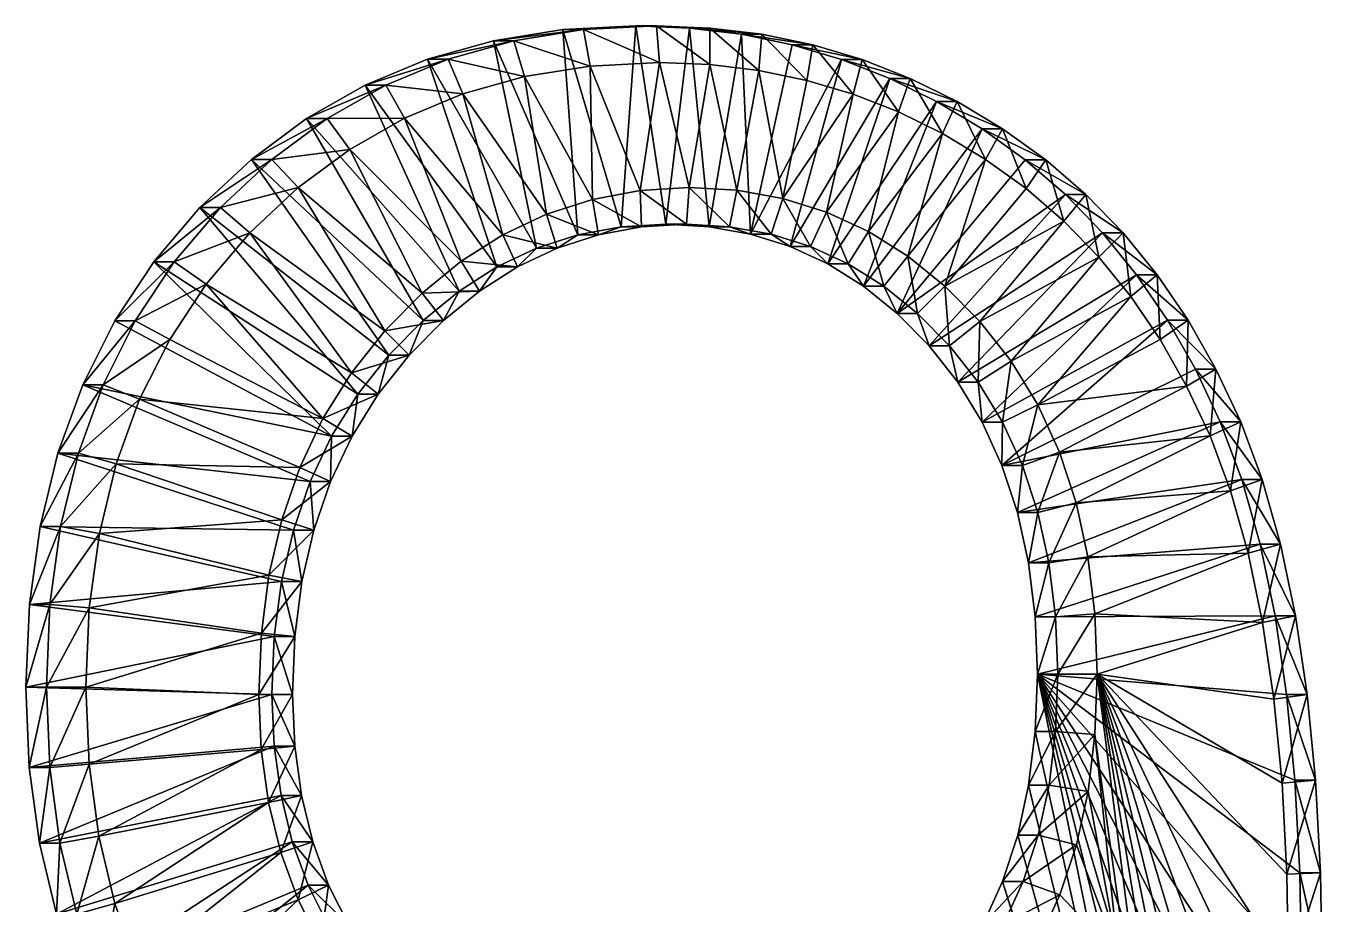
# Model space of a CAD drawing. Header units: metres. Extents: x -136 to 55, y -57 to 41.
# Drawn here: x 2.15 to 11.42, y -49.08 to -42.79 of the extents above; entities that cross this region are included whole.
import ezdxf

# ---------------------------------------------------------------- set-up
doc = ezdxf.new("R2010")
doc.units = ezdxf.units.M
doc.layers.get('0').update_dxf_attribs({"true_color": 0x57e057})

msp = doc.modelspace()

# ---------------------------------------------------------------- meshes
at = {"color": 74, "true_color": 0x58b11a}
mesh = msp.add_polyface(dxfattribs=at)
corners = [(6.8958, -42.8072, -0.0176), (7.0423, -42.8072, 1.5038), (7.415, -42.8522, 1.4679), (6.5135, -42.7922, 0.0192), (6.66, -42.7922, 1.5406), (5.9907, -42.8187, 0.0695), (6.1372, -42.8187, 1.5909), (5.4935, -42.8984, 0.1174), (5.64, -42.8984, 1.6388), (5.0221, -43.0311, 0.1628), (5.1686, -43.0311, 1.6842), (4.5764, -43.2169, 0.2057), (7.0423, -42.8072, 1.5038), (6.66, -42.7922, 1.5406), (6.1372, -42.8187, 1.5909), (5.64, -42.8984, 1.6388), (5.1686, -43.0311, 1.6842), (4.7229, -43.2169, 1.7271), (7.0425, -43.0686, 1.7231), (6.6825, -43.0545, 1.7578), (6.1853, -43.0797, 1.8057), (5.7169, -43.1547, 1.8508), (5.275, -43.2791, 1.8933), (4.7229, -43.2169, 1.7271), (4.8584, -43.4528, 1.9334), (6.895, -43.949, 1.7373), (7.2356, -43.9685, 1.7045), (6.5425, -43.97, 1.7713), (6.2017, -44.0334, 1.8041), (5.8739, -44.1393, 1.8357), (5.5607, -44.2873, 1.8658), (7.0376, -44.2292, -0.0313), (7.2685, -42.8522, -0.0535), (6.7278, -44.2115, -0.0015), (6.4067, -44.2306, 0.0295), (6.0982, -44.288, 0.0592), (5.8023, -44.3836, 0.0876), (5.5191, -44.5174, 0.1149)]
mesh.append_faces([[corners[k] for k in face] for face in [(33, 0, 31), (34, 3, 33), (35, 5, 34), (36, 7, 35), (37, 9, 36)]], dxfattribs={"vtx0": -1, "vtx1": -1, "color": 74})
mesh.append_faces([[corners[k] for k in face] for face in [(25, 18, 19), (27, 19, 20), (28, 20, 21), (29, 21, 22), (30, 22, 24), (31, 0, 32), (33, 3, 0), (34, 5, 3), (35, 7, 5), (36, 9, 7), (37, 11, 9)]], dxfattribs={"vtx0": -1, "vtx2": -1, "color": 74})
mesh.append_faces([[corners[k] for k in face] for face in [(0, 3, 1), (3, 5, 4), (5, 7, 6), (7, 9, 8), (9, 11, 10), (1, 4, 12), (4, 6, 13), (6, 8, 14), (8, 10, 15), (10, 17, 16), (12, 13, 18), (13, 14, 19), (14, 15, 20), (15, 16, 21), (16, 23, 22)]], dxfattribs={"vtx1": -1, "color": 74})
mesh.append_faces([[corners[k] for k in face] for face in [(25, 26, 18), (27, 25, 19), (28, 27, 20), (29, 28, 21), (30, 29, 22)]], dxfattribs={"vtx1": -1, "vtx2": -1, "color": 74})
mesh.append_faces([[corners[k] for k in face] for face in [(0, 1, 2), (3, 4, 1), (5, 6, 4), (7, 8, 6), (9, 10, 8), (4, 13, 12), (6, 14, 13), (8, 15, 14), (10, 16, 15), (13, 19, 18), (14, 20, 19), (15, 21, 20), (16, 22, 21), (23, 24, 22)]], dxfattribs={"vtx2": -1, "color": 74})
mesh = msp.add_polyface(dxfattribs=at)
corners = [(8.9899, -43.5278, -0.2193), (8.6646, -43.3326, -0.188), (9.1364, -43.5278, 1.3021), (8.8111, -43.3326, 1.3335), (8.3298, -43.1675, -0.1557), (8.4763, -43.1675, 1.3657), (7.9855, -43.0324, -0.1226), (8.132, -43.0324, 1.3989), (7.6317, -42.9273, -0.0885), (7.7782, -42.9273, 1.4329), (7.2685, -42.8522, -0.0535), (7.415, -42.8522, 1.4679), (6.8958, -42.8072, -0.0176), (8.8111, -43.3326, 1.3335), (9.1364, -43.5278, 1.3021), (8.4763, -43.1675, 1.3657), (8.132, -43.0324, 1.3989), (7.7782, -42.9273, 1.4329), (7.415, -42.8522, 1.4679), (7.0423, -42.8072, 1.5038), (7.0423, -42.8072, 1.5038), (9.0143, -43.7471, 1.5333), (8.7075, -43.5631, 1.5628), (8.3921, -43.4076, 1.5932), (8.0684, -43.2805, 1.6243), (7.7358, -43.1817, 1.6564), (7.394, -43.1111, 1.6893), (7.0425, -43.0686, 1.7231), (8.4595, -44.4412, 1.5867), (8.1768, -44.2644, 1.6139), (7.8777, -44.1262, 1.6427), (7.5634, -44.0275, 1.673), (7.2356, -43.9685, 1.7045), (8.1409, -44.6553, -0.1375), (7.8855, -44.4955, -0.1129), (7.6165, -44.3713, -0.087), (7.3339, -44.2825, -0.0598), (7.0376, -44.2292, -0.0313)]
mesh.append_faces([[corners[k] for k in face] for face in [(36, 6, 35), (37, 10, 36)]], dxfattribs={"vtx0": -1, "vtx1": -1, "color": 74})
mesh.append_faces([[corners[k] for k in face] for face in [(28, 21, 22), (29, 22, 23), (30, 23, 24), (31, 24, 25), (31, 25, 26), (32, 26, 27), (33, 1, 0), (34, 4, 1), (35, 6, 4), (36, 8, 6), (36, 10, 8)]], dxfattribs={"vtx0": -1, "vtx2": -1, "color": 74})
mesh.append_faces([[corners[k] for k in face] for face in [(0, 1, 2), (1, 4, 3), (4, 6, 5), (6, 8, 7), (8, 10, 9), (10, 12, 11), (3, 5, 13), (5, 7, 15), (7, 9, 16), (9, 11, 17), (11, 19, 18), (14, 13, 21), (13, 15, 22), (15, 16, 23), (16, 17, 24), (17, 18, 25), (18, 20, 26)]], dxfattribs={"vtx1": -1, "color": 74})
mesh.append_faces([[corners[k] for k in face] for face in [(30, 29, 23), (31, 30, 24), (32, 31, 26)]], dxfattribs={"vtx1": -1, "vtx2": -1, "color": 74})
mesh.append_faces([[corners[k] for k in face] for face in [(1, 3, 2), (4, 5, 3), (6, 7, 5), (8, 9, 7), (10, 11, 9), (3, 13, 14), (5, 15, 13), (7, 16, 15), (9, 17, 16), (11, 18, 17), (19, 20, 18), (13, 22, 21), (15, 23, 22), (16, 24, 23), (17, 25, 24), (18, 26, 25), (20, 27, 26)]], dxfattribs={"vtx2": -1, "color": 74})
mesh = msp.add_polyface(dxfattribs=at)
corners = [(4.5764, -43.2169, 0.2057), (4.7229, -43.2169, 1.7271), (5.1686, -43.0311, 1.6842), (4.1563, -43.4557, 0.2461), (4.3028, -43.4557, 1.7676), (3.762, -43.7477, 0.2841), (3.9085, -43.7477, 1.8055), (3.3934, -44.0928, 0.3196), (3.5399, -44.0928, 1.841), (3.0631, -44.4813, 0.3514), (3.2096, -44.4813, 1.8728), (2.7835, -44.9038, 0.3783), (2.93, -44.9038, 1.8998), (2.5548, -45.3603, 0.4003), (4.7452, -45.1484, 0.1894), (4.9905, -44.8998, 0.1658), (4.8917, -45.1484, 1.7109), (4.7229, -43.2169, 1.7271), (5.1686, -43.0311, 1.6842), (4.3028, -43.4557, 1.7676), (3.9085, -43.7477, 1.8055), (3.5399, -44.0928, 1.841), (3.2096, -44.4813, 1.8728), (2.93, -44.9038, 1.8998), (2.7013, -45.3603, 1.9218), (4.8584, -43.4528, 1.9334), (4.4659, -43.676, 1.9712), (4.0963, -43.9497, 2.0068), (3.7495, -44.2743, 2.0402), (3.439, -44.6395, 2.0701), (3.1769, -45.0357, 2.0953), (5.2634, -44.4763, 1.8944), (4.9827, -44.7053, 1.9215), (4.7176, -44.9738, 1.947), (4.4776, -45.2756, 1.9701), (5.2485, -44.6895, 0.141), (4.5233, -45.4273, 0.2108), (4.3355, -45.7289, 0.2289)]
mesh.append_faces([[corners[k] for k in face] for face in [(15, 3, 35), (14, 5, 15), (36, 7, 14)]], dxfattribs={"vtx0": -1, "vtx1": -1, "color": 74})
mesh.append_faces([[corners[k] for k in face] for face in [(31, 25, 26), (32, 26, 27), (33, 27, 28), (34, 28, 29), (35, 3, 0), (15, 5, 3), (14, 7, 5), (36, 9, 7), (37, 11, 9)]], dxfattribs={"vtx0": -1, "vtx2": -1, "color": 74})
mesh.append_faces([[corners[k] for k in face] for face in [(0, 3, 1), (3, 5, 4), (5, 7, 6), (7, 9, 8), (9, 11, 10), (11, 13, 12), (14, 15, 16), (1, 4, 17), (4, 6, 19), (6, 8, 20), (8, 10, 21), (10, 12, 22), (12, 24, 23), (17, 19, 25), (19, 20, 26), (20, 21, 27), (21, 22, 28), (22, 23, 29)]], dxfattribs={"vtx1": -1, "color": 74})
mesh.append_faces([[corners[k] for k in face] for face in [(32, 31, 26), (33, 32, 27), (34, 33, 28)]], dxfattribs={"vtx1": -1, "vtx2": -1, "color": 74})
mesh.append_faces([[corners[k] for k in face] for face in [(0, 1, 2), (3, 4, 1), (5, 6, 4), (7, 8, 6), (9, 10, 8), (11, 12, 10), (1, 17, 18), (4, 19, 17), (6, 20, 19), (8, 21, 20), (10, 22, 21), (12, 23, 22), (19, 26, 25), (20, 27, 26), (21, 28, 27), (22, 29, 28), (23, 30, 29)]], dxfattribs={"vtx2": -1, "color": 74})
mesh = msp.add_polyface(dxfattribs=at)
corners = [(4.9905, -44.8998, 0.1658), (5.137, -44.8998, 1.6872), (4.8917, -45.1484, 1.7109), (5.2485, -44.6895, 0.141), (5.395, -44.6895, 1.6624), (5.5191, -44.5174, 0.1149), (5.6656, -44.5174, 1.6364), (5.8023, -44.3836, 0.0876), (5.9488, -44.3836, 1.6091), (6.0982, -44.288, 0.0592), (6.2447, -44.288, 1.5806), (6.4067, -44.2306, 0.0295), (6.5532, -44.2306, 1.5509), (6.7278, -44.2115, -0.0015), (6.8743, -44.2115, 1.52), (7.0376, -44.2292, -0.0313), (7.1841, -44.2292, 1.4901), (4.8917, -45.1484, 1.7109), (5.137, -44.8998, 1.6872), (5.395, -44.6895, 1.6624), (5.6656, -44.5174, 1.6364), (5.9488, -44.3836, 1.6091), (6.2447, -44.288, 1.5806), (6.5532, -44.2306, 1.5509), (6.8743, -44.2115, 1.52), (7.1841, -44.2292, 1.4901), (4.7176, -44.9738, 1.947), (4.9827, -44.7053, 1.9215), (5.2634, -44.4763, 1.8944), (5.5607, -44.2873, 1.8658), (5.8739, -44.1393, 1.8357), (6.2017, -44.0334, 1.8041), (6.5425, -43.97, 1.7713), (6.895, -43.949, 1.7373), (7.2356, -43.9685, 1.7045), (4.8584, -43.4528, 1.9334), (4.5764, -43.2169, 0.2057)]
mesh.append_faces([[corners[k] for k in face] for face in [(3, 36, 5)]], dxfattribs={"vtx0": -1, "vtx1": -1, "color": 74})
mesh.append_faces([[corners[k] for k in face] for face in [(0, 3, 1), (3, 5, 4), (5, 7, 6), (7, 9, 8), (9, 11, 10), (11, 13, 12), (13, 15, 14), (2, 1, 17), (1, 4, 18), (4, 6, 19), (6, 8, 20), (8, 10, 21), (10, 12, 22), (12, 14, 23), (14, 16, 24), (17, 18, 26), (18, 19, 27), (19, 20, 28), (20, 21, 29), (21, 22, 30), (22, 23, 31), (23, 24, 32), (24, 25, 33)]], dxfattribs={"vtx1": -1, "color": 74})
mesh.append_faces([[corners[k] for k in face] for face in [(28, 29, 35)]], dxfattribs={"vtx1": -1, "vtx2": -1, "color": 74})
mesh.append_faces([[corners[k] for k in face] for face in [(0, 1, 2), (3, 4, 1), (5, 6, 4), (7, 8, 6), (9, 10, 8), (11, 12, 10), (13, 14, 12), (15, 16, 14), (1, 18, 17), (4, 19, 18), (6, 20, 19), (8, 21, 20), (10, 22, 21), (12, 23, 22), (14, 24, 23), (16, 25, 24), (18, 27, 26), (19, 28, 27), (20, 29, 28), (21, 30, 29), (22, 31, 30), (23, 32, 31), (24, 33, 32), (25, 34, 33)]], dxfattribs={"vtx2": -1, "color": 74})
mesh = msp.add_polyface(dxfattribs=at)
corners = [(7.0376, -44.2292, -0.0313), (7.3339, -44.2825, -0.0598), (7.1841, -44.2292, 1.4901), (7.4803, -44.2825, 1.4616), (7.6165, -44.3713, -0.087), (7.763, -44.3713, 1.4344), (7.8855, -44.4955, -0.1129), (8.032, -44.4955, 1.4085), (8.1409, -44.6553, -0.1375), (8.2874, -44.6553, 1.3839), (8.3827, -44.8505, -0.1608), (8.5292, -44.8505, 1.3606), (8.6109, -45.0813, -0.1828), (8.7574, -45.0813, 1.3386), (8.8165, -45.3423, -0.2026), (8.963, -45.3423, 1.3188), (8.9905, -45.6283, -0.2193), (7.1841, -44.2292, 1.4901), (7.4803, -44.2825, 1.4616), (7.763, -44.3713, 1.4344), (8.032, -44.4955, 1.4085), (8.2874, -44.6553, 1.3839), (8.5292, -44.8505, 1.3606), (8.7574, -45.0813, 1.3386), (8.963, -45.3423, 1.3188), (7.2356, -43.9685, 1.7045), (7.5634, -44.0275, 1.673), (7.8777, -44.1262, 1.6427), (8.1768, -44.2644, 1.6139), (8.4595, -44.4412, 1.5867), (8.7249, -44.6555, 1.5611), (8.9738, -44.9071, 1.5372), (9.0143, -43.7471, 1.5333), (8.7075, -43.5631, 1.5628), (9.5871, -43.9992, -0.2768), (8.9899, -43.5278, -0.2193), (9.2995, -43.7507, -0.2491), (8.6646, -43.3326, -0.188), (8.3298, -43.1675, -0.1557)]
mesh.append_faces([[corners[k] for k in face] for face in [(10, 34, 12), (8, 35, 10), (6, 37, 8), (4, 38, 6)]], dxfattribs={"vtx0": -1, "vtx1": -1, "color": 74})
mesh.append_faces([[corners[k] for k in face] for face in [(10, 35, 36)]], dxfattribs={"vtx0": -1, "vtx2": -1, "color": 74})
mesh.append_faces([[corners[k] for k in face] for face in [(0, 1, 2), (1, 4, 3), (4, 6, 5), (6, 8, 7), (8, 10, 9), (10, 12, 11), (12, 14, 13), (14, 16, 15), (2, 3, 17), (3, 5, 18), (5, 7, 19), (7, 9, 20), (9, 11, 21), (11, 13, 22), (13, 15, 23), (17, 18, 25), (18, 19, 26), (19, 20, 27), (20, 21, 28), (21, 22, 29), (22, 23, 30), (23, 24, 31)]], dxfattribs={"vtx1": -1, "color": 74})
mesh.append_faces([[corners[k] for k in face] for face in [(29, 30, 32), (28, 29, 33)]], dxfattribs={"vtx1": -1, "vtx2": -1, "color": 74})
mesh.append_faces([[corners[k] for k in face] for face in [(1, 3, 2), (4, 5, 3), (6, 7, 5), (8, 9, 7), (10, 11, 9), (12, 13, 11), (14, 15, 13), (3, 18, 17), (5, 19, 18), (7, 20, 19), (9, 21, 20), (11, 22, 21), (13, 23, 22), (15, 24, 23), (18, 26, 25), (19, 27, 26), (20, 28, 27), (21, 29, 28), (22, 30, 29), (23, 31, 30)]], dxfattribs={"vtx2": -1, "color": 74})
mesh = msp.add_polyface(dxfattribs=at)
corners = [(10.517, -45.2486, -0.3663), (10.3176, -44.8979, -0.3471), (10.6635, -45.2486, 1.1551), (10.4641, -44.8979, 1.1743), (10.0961, -44.5728, -0.3258), (10.2426, -44.5728, 1.1956), (9.8526, -44.2732, -0.3024), (9.9991, -44.2732, 1.2191), (9.5871, -43.9992, -0.2768), (9.7336, -43.9992, 1.2446), (9.2995, -43.7507, -0.2491), (9.446, -43.7507, 1.2723), (8.9899, -43.5278, -0.2193), (9.1364, -43.5278, 1.3021), (10.6635, -45.2486, 1.1551), (10.4641, -44.8979, 1.1743), (10.2426, -44.5728, 1.1956), (9.9991, -44.2732, 1.2191), (9.7336, -43.9992, 1.2446), (9.446, -43.7507, 1.2723), (9.1364, -43.5278, 1.3021), (8.8111, -43.3326, 1.3335), (10.2638, -45.0371, 1.413), (10.453, -45.3699, 1.3947), (10.0545, -44.7299, 1.4331), (9.8252, -44.4478, 1.4552), (9.5757, -44.1903, 1.4792), (9.3056, -43.9569, 1.5052), (9.0143, -43.7471, 1.5333), (8.963, -45.3423, 1.3188), (9.1983, -45.1922, 1.5155), (8.9738, -44.9071, 1.5372), (9.3885, -45.5048, 1.4972), (8.7249, -44.6555, 1.5611), (8.9905, -45.6283, -0.2193), (8.8165, -45.3423, -0.2026), (8.6109, -45.0813, -0.1828), (8.3827, -44.8505, -0.1608)]
mesh.append_faces([[corners[k] for k in face] for face in [(36, 6, 35)]], dxfattribs={"vtx0": -1, "vtx1": -1, "color": 74})
mesh.append_faces([[corners[k] for k in face] for face in [(32, 22, 24), (30, 24, 25), (31, 25, 26), (33, 26, 27), (33, 27, 28), (34, 4, 1), (35, 6, 4), (36, 8, 6), (37, 10, 8)]], dxfattribs={"vtx0": -1, "vtx2": -1, "color": 74})
mesh.append_faces([[corners[k] for k in face] for face in [(0, 1, 2), (1, 4, 3), (4, 6, 5), (6, 8, 7), (8, 10, 9), (10, 12, 11), (2, 3, 14), (3, 5, 15), (5, 7, 16), (7, 9, 17), (9, 11, 18), (11, 13, 19), (13, 21, 20), (15, 16, 22), (16, 17, 24), (17, 18, 25), (18, 19, 26), (19, 20, 27)]], dxfattribs={"vtx1": -1, "color": 74})
mesh.append_faces([[corners[k] for k in face] for face in [(30, 32, 24), (31, 30, 25), (33, 31, 26)]], dxfattribs={"vtx1": -1, "vtx2": -1, "color": 74})
mesh.append_faces([[corners[k] for k in face] for face in [(1, 3, 2), (4, 5, 3), (6, 7, 5), (8, 9, 7), (10, 11, 9), (12, 13, 11), (3, 15, 14), (5, 16, 15), (7, 17, 16), (9, 18, 17), (11, 19, 18), (13, 20, 19), (15, 22, 23), (16, 24, 22), (17, 25, 24), (18, 26, 25), (19, 27, 26), (20, 28, 27), (29, 30, 31)]], dxfattribs={"vtx2": -1, "color": 74})
mesh = msp.add_polyface(dxfattribs=at)
corners = [(2.5548, -45.3603, 0.4003), (2.7013, -45.3603, 1.9218), (2.93, -44.9038, 1.8998), (2.377, -45.8507, 0.4175), (2.5235, -45.8507, 1.9389), (2.2499, -46.3751, 0.4297), (2.3964, -46.3751, 1.9511), (4.1819, -46.0532, 0.2437), (4.3284, -46.0532, 1.7651), (4.2089, -46.4, 1.7766), (4.3355, -45.7289, 0.2289), (4.482, -45.7289, 1.7503), (4.5233, -45.4273, 0.2108), (4.6698, -45.4273, 1.7322), (4.7452, -45.1484, 0.1894), (4.8917, -45.1484, 1.7109), (2.7013, -45.3603, 1.9218), (2.93, -44.9038, 1.8998), (2.5235, -45.8507, 1.9389), (2.3964, -46.3751, 1.9511), (4.3284, -46.0532, 1.7651), (4.2089, -46.4, 1.7766), (4.482, -45.7289, 1.7503), (4.6698, -45.4273, 1.7322), (4.8917, -45.1484, 1.7109), (3.1769, -45.0357, 2.0953), (2.9621, -45.4644, 2.116), (2.7944, -45.9268, 2.1322), (4.1076, -45.9537, 2.0057), (3.9789, -46.3273, 2.0181), (4.2739, -45.6027, 1.9897), (4.4776, -45.2756, 1.9701), (4.7176, -44.9738, 1.947), (3.439, -44.6395, 2.0701), (2.6739, -46.424, 2.1438), (3.0631, -44.4813, 0.3514), (2.7835, -44.9038, 0.3783), (4.0624, -46.4, 0.2552)]
mesh.append_faces([[corners[k] for k in face] for face in [(10, 35, 12), (7, 0, 10), (37, 3, 7)]], dxfattribs={"vtx0": -1, "vtx1": -1, "color": 74})
mesh.append_faces([[corners[k] for k in face] for face in [(30, 33, 25), (30, 25, 26), (28, 26, 27), (29, 27, 34), (10, 0, 36), (7, 3, 0), (37, 5, 3)]], dxfattribs={"vtx0": -1, "vtx2": -1, "color": 74})
mesh.append_faces([[corners[k] for k in face] for face in [(0, 3, 1), (3, 5, 4), (7, 10, 8), (10, 12, 11), (12, 14, 13), (1, 4, 16), (4, 6, 18), (8, 11, 20), (11, 13, 22), (13, 15, 23), (17, 16, 25), (16, 18, 26), (18, 19, 27), (20, 22, 28), (22, 23, 30), (23, 24, 31)]], dxfattribs={"vtx1": -1, "color": 74})
mesh.append_faces([[corners[k] for k in face] for face in [(30, 31, 33), (28, 30, 26), (29, 28, 27)]], dxfattribs={"vtx1": -1, "vtx2": -1, "color": 74})
mesh.append_faces([[corners[k] for k in face] for face in [(0, 1, 2), (3, 4, 1), (5, 6, 4), (7, 8, 9), (10, 11, 8), (12, 13, 11), (14, 15, 13), (1, 16, 17), (4, 18, 16), (6, 19, 18), (8, 20, 21), (11, 22, 20), (13, 23, 22), (15, 24, 23), (16, 26, 25), (18, 27, 26), (20, 28, 29), (22, 30, 28), (23, 31, 30), (24, 32, 31)]], dxfattribs={"vtx2": -1, "color": 74})
mesh = msp.add_polyface(dxfattribs=at)
corners = [(10.9797, -46.5022, -0.4109), (10.8489, -46.0387, -0.3983), (11.1262, -46.5022, 1.1106), (10.9954, -46.0387, 1.1231), (10.6944, -45.6248, -0.3834), (10.8409, -45.6248, 1.138), (10.517, -45.2486, -0.3663), (10.6635, -45.2486, 1.1551), (8.9905, -45.6283, -0.2193), (9.137, -45.6283, 1.3021), (8.963, -45.3423, 1.3188), (9.1329, -45.9393, -0.2331), (9.2794, -45.9393, 1.2884), (9.2436, -46.2752, -0.2437), (9.3901, -46.2752, 1.2777), (11.1262, -46.5022, 1.1106), (10.9954, -46.0387, 1.1231), (10.8409, -45.6248, 1.138), (10.6635, -45.2486, 1.1551), (8.963, -45.3423, 1.3188), (9.137, -45.6283, 1.3021), (9.2794, -45.9393, 1.2884), (9.3901, -46.2752, 1.2777), (10.8937, -46.5649, 1.3523), (10.7684, -46.1205, 1.3644), (10.6215, -45.7271, 1.3785), (10.453, -45.3699, 1.3947), (10.4641, -44.8979, 1.1743), (9.1983, -45.1922, 1.5155), (9.3885, -45.5048, 1.4972), (9.5433, -45.8431, 1.4823), (9.6628, -46.2057, 1.4708), (9.7474, -46.5918, 1.4627), (10.2638, -45.0371, 1.413), (9.3227, -46.6361, -0.2513), (10.3176, -44.8979, -0.3471), (8.8165, -45.3423, -0.2026), (10.0961, -44.5728, -0.3258)]
mesh.append_faces([[corners[k] for k in face] for face in [(13, 1, 34), (11, 4, 13), (8, 35, 11), (36, 37, 8)]], dxfattribs={"vtx0": -1, "vtx1": -1, "color": 74})
mesh.append_faces([[corners[k] for k in face] for face in [(31, 24, 25), (30, 25, 26), (29, 26, 33), (13, 4, 1), (11, 6, 4), (11, 35, 6)]], dxfattribs={"vtx0": -1, "vtx2": -1, "color": 74})
mesh.append_faces([[corners[k] for k in face] for face in [(0, 1, 2), (1, 4, 3), (4, 6, 5), (8, 11, 9), (11, 13, 12), (2, 3, 15), (3, 5, 16), (5, 7, 17), (10, 9, 19), (9, 12, 20), (12, 14, 21), (15, 16, 23), (16, 17, 24), (17, 18, 25), (18, 27, 26), (19, 20, 28), (20, 21, 29), (21, 22, 30)]], dxfattribs={"vtx1": -1, "color": 74})
mesh.append_faces([[corners[k] for k in face] for face in [(31, 32, 24), (30, 31, 25), (29, 30, 26)]], dxfattribs={"vtx1": -1, "vtx2": -1, "color": 74})
mesh.append_faces([[corners[k] for k in face] for face in [(1, 3, 2), (4, 5, 3), (6, 7, 5), (8, 9, 10), (11, 12, 9), (13, 14, 12), (3, 16, 15), (5, 17, 16), (7, 18, 17), (9, 20, 19), (12, 21, 20), (14, 22, 21), (16, 24, 23), (17, 25, 24), (18, 26, 25), (20, 29, 28), (21, 30, 29), (22, 31, 30)]], dxfattribs={"vtx2": -1, "color": 74})
mesh = msp.add_polyface(dxfattribs=at)
corners = [(2.2499, -46.3751, 0.4297), (2.1737, -46.9334, 0.437), (2.3964, -46.3751, 1.9511), (2.3202, -46.9334, 1.9585), (2.1483, -47.5257, 0.4395), (2.2948, -47.5257, 1.9609), (2.1726, -48.0994, 0.4372), (2.3191, -48.0994, 1.9586), (2.2455, -48.6404, 0.4301), (3.9736, -48.3, 0.2637), (3.925, -47.9483, 0.2684), (4.1201, -48.3, 1.7852), (3.9088, -47.5762, 0.27), (4.0715, -47.9483, 1.7898), (3.9258, -47.1615, 0.2683), (4.0553, -47.5762, 1.7914), (3.977, -46.7694, 0.2634), (4.0723, -47.1615, 1.7898), (2.3964, -46.3751, 1.9511), (2.3202, -46.9334, 1.9585), (2.2948, -47.5257, 1.9609), (2.3191, -48.0994, 1.9586), (2.392, -48.6404, 1.9516), (2.6739, -46.424, 2.1438), (2.7944, -45.9268, 2.1322), (2.6011, -46.9569, 2.1508), (2.5767, -47.5257, 2.1531), (2.6001, -48.0762, 2.1509), (2.392, -48.6404, 1.9516), (4.0715, -47.9483, 1.7898), (3.8324, -47.9721, 2.0322), (3.8845, -48.3494, 2.0272), (4.0553, -47.5762, 1.7914), (3.8151, -47.5765, 2.0339), (4.0723, -47.1615, 1.7898), (3.8331, -47.139, 2.0322), (4.1235, -46.7694, 1.7848), (3.8875, -46.7227, 2.0269), (3.9789, -46.3273, 2.0181), (2.6696, -48.5921, 2.1442), (4.0624, -46.4, 0.2552)]
mesh.append_faces([[corners[k] for k in face] for face in [(16, 0, 40), (14, 1, 16), (12, 4, 14), (10, 6, 12), (9, 8, 10)]], dxfattribs={"vtx0": -1, "vtx1": -1, "color": 74})
mesh.append_faces([[corners[k] for k in face] for face in [(37, 23, 25), (35, 25, 26), (33, 26, 27), (30, 27, 39), (16, 1, 0), (14, 4, 1), (12, 6, 4), (10, 8, 6)]], dxfattribs={"vtx0": -1, "vtx2": -1, "color": 74})
mesh.append_faces([[corners[k] for k in face] for face in [(0, 1, 2), (1, 4, 3), (4, 6, 5), (6, 8, 7), (9, 10, 11), (10, 12, 13), (12, 14, 15), (14, 16, 17), (2, 3, 18), (3, 5, 19), (5, 7, 20), (7, 22, 21), (18, 19, 23), (19, 20, 25), (20, 21, 26), (21, 28, 27), (29, 32, 30), (32, 34, 33), (34, 36, 35)]], dxfattribs={"vtx1": -1, "color": 74})
mesh.append_faces([[corners[k] for k in face] for face in [(37, 38, 23), (35, 37, 25), (33, 35, 26), (30, 33, 27)]], dxfattribs={"vtx1": -1, "vtx2": -1, "color": 74})
mesh.append_faces([[corners[k] for k in face] for face in [(1, 3, 2), (4, 5, 3), (6, 7, 5), (3, 19, 18), (5, 20, 19), (7, 21, 20), (18, 23, 24), (19, 25, 23), (20, 26, 25), (21, 27, 26), (29, 30, 31), (32, 33, 30), (34, 35, 33), (36, 37, 35)]], dxfattribs={"vtx2": -1, "color": 74})
mesh = msp.add_polyface(dxfattribs=at)
corners = [(4.7026, -49.751, 0.1935), (4.492, -49.5018, 0.2138), (4.8491, -49.751, 1.715), (4.6385, -49.5018, 1.7352), (4.3138, -49.2321, 0.231), (4.4603, -49.2321, 1.7524), (4.168, -48.9419, 0.245), (4.3145, -48.9419, 1.7664), (4.0546, -48.6312, 0.2559), (4.2011, -48.6312, 1.7774), (3.9736, -48.3, 0.2637), (4.1201, -48.3, 1.7852), (3.925, -47.9483, 0.2684), (4.0715, -47.9483, 1.7898), (3.9088, -47.5762, 0.27), (4.0553, -47.5762, 1.7914), (3.9258, -47.1615, 0.2683), (4.0723, -47.1615, 1.7898), (3.977, -46.7694, 0.2634), (4.1235, -46.7694, 1.7848), (4.0624, -46.4, 0.2552), (4.2089, -46.4, 1.7766), (4.1819, -46.0532, 0.2437), (4.8491, -49.751, 1.715), (4.6385, -49.5018, 1.7352), (4.4603, -49.2321, 1.7524), (4.3145, -48.9419, 1.7664), (4.2011, -48.6312, 1.7774), (4.1201, -48.3, 1.7852), (4.0715, -47.9483, 1.7898), (4.0553, -47.5762, 1.7914), (4.0723, -47.1615, 1.7898), (4.1235, -46.7694, 1.7848), (4.2089, -46.4, 1.7766), (4.3284, -46.0532, 1.7651), (4.4506, -49.6596, 1.9727), (4.6807, -49.9318, 1.9505), (4.2553, -49.364, 1.9915), (4.0957, -49.0464, 2.0069), (3.9722, -48.7078, 2.0188), (3.8845, -48.3494, 2.0272), (3.8875, -46.7227, 2.0269), (3.9789, -46.3273, 2.0181), (4.3284, -46.0532, 1.7651)]
mesh.append_faces([[corners[k] for k in face] for face in [(0, 1, 2), (1, 4, 3), (4, 6, 5), (6, 8, 7), (8, 10, 9), (18, 20, 19), (20, 22, 21), (2, 3, 23), (3, 5, 24), (5, 7, 25), (7, 9, 26), (9, 11, 27), (11, 13, 28), (13, 15, 29), (15, 17, 30), (17, 19, 31), (19, 21, 32), (21, 34, 33), (24, 25, 35), (25, 26, 37), (26, 27, 38), (27, 28, 39), (28, 29, 40), (32, 33, 41), (33, 43, 42)]], dxfattribs={"vtx1": -1, "color": 74})
mesh.append_faces([[corners[k] for k in face] for face in [(1, 3, 2), (4, 5, 3), (6, 7, 5), (8, 9, 7), (10, 11, 9), (12, 13, 11), (14, 15, 13), (16, 17, 15), (18, 19, 17), (20, 21, 19), (3, 24, 23), (5, 25, 24), (7, 26, 25), (9, 27, 26), (11, 28, 27), (13, 29, 28), (15, 30, 29), (17, 31, 30), (19, 32, 31), (21, 33, 32), (24, 35, 36), (25, 37, 35), (26, 38, 37), (27, 39, 38), (33, 42, 41)]], dxfattribs={"vtx2": -1, "color": 74})
mesh = msp.add_polyface(dxfattribs=at)
corners = [(11.1699, -47.5785, -0.4292), (11.3164, -47.5785, 1.0922), (11.3758, -48.1913, 1.0865), (11.0867, -47.0155, -0.4212), (11.2332, -47.0155, 1.1003), (10.9797, -46.5022, -0.4109), (11.1262, -46.5022, 1.1106), (9.2436, -46.2752, -0.2437), (9.3227, -46.6361, -0.2513), (9.3901, -46.2752, 1.2777), (9.4692, -46.6361, 1.2701), (9.3701, -47.022, -0.2559), (9.5166, -47.022, 1.2655), (9.3859, -47.4329, -0.2574), (9.5324, -47.4329, 1.264), (9.3704, -47.843, -0.2559), (9.5169, -47.843, 1.2655), (11.3164, -47.5785, 1.0922), (11.3758, -48.1913, 1.0865), (11.2332, -47.0155, 1.1003), (11.1262, -46.5022, 1.1106), (9.3901, -46.2752, 1.2777), (9.4692, -46.6361, 1.2701), (9.5166, -47.022, 1.2655), (9.5324, -47.4329, 1.264), (9.5169, -47.843, 1.2655), (11.0783, -47.6105, 1.3345), (10.9972, -47.0616, 1.3423), (10.8937, -46.5649, 1.3523), (9.6628, -46.2057, 1.4708), (9.7474, -46.5918, 1.4627), (9.7977, -47.0008, 1.4578), (9.8144, -47.4328, 1.4562), (9.798, -47.8639, 1.4578), (11.1366, -48.2111, 1.3289), (10.7684, -46.1205, 1.3644), (11.2293, -48.1913, -0.4349), (10.8489, -46.0387, -0.3983)]
mesh.append_faces([[corners[k] for k in face] for face in [(11, 3, 13), (8, 5, 11)]], dxfattribs={"vtx0": -1, "vtx1": -1, "color": 74})
mesh.append_faces([[corners[k] for k in face] for face in [(32, 34, 26), (32, 26, 27), (31, 27, 28), (30, 28, 35), (13, 0, 36), (13, 3, 0), (11, 5, 3), (8, 37, 5)]], dxfattribs={"vtx0": -1, "vtx2": -1, "color": 74})
mesh.append_faces([[corners[k] for k in face] for face in [(0, 3, 1), (3, 5, 4), (7, 8, 9), (8, 11, 10), (11, 13, 12), (13, 15, 14), (1, 4, 17), (4, 6, 19), (9, 10, 21), (10, 12, 22), (12, 14, 23), (14, 16, 24), (17, 19, 26), (19, 20, 27), (21, 22, 29), (22, 23, 30), (23, 24, 31), (24, 25, 32)]], dxfattribs={"vtx1": -1, "color": 74})
mesh.append_faces([[corners[k] for k in face] for face in [(31, 32, 27), (30, 31, 28)]], dxfattribs={"vtx1": -1, "vtx2": -1, "color": 74})
mesh.append_faces([[corners[k] for k in face] for face in [(0, 1, 2), (3, 4, 1), (5, 6, 4), (8, 10, 9), (11, 12, 10), (13, 14, 12), (15, 16, 14), (1, 17, 18), (4, 19, 17), (6, 20, 19), (10, 22, 21), (12, 23, 22), (14, 24, 23), (16, 25, 24), (19, 27, 26), (20, 28, 27), (22, 30, 29), (23, 31, 30), (24, 32, 31), (25, 33, 32)]], dxfattribs={"vtx2": -1, "color": 74})
mesh = msp.add_polyface(dxfattribs=at)
corners = [(11.265, -50.3106, -0.4384), (11.4115, -50.3106, 1.0831), (11.376, -51.0107, 1.0865), (11.2768, -49.5659, -0.4395), (11.4233, -49.5659, 1.0819), (11.265, -48.8537, -0.4383), (9.4063, -50.5023, -0.2594), (9.5528, -50.5023, 1.262), (9.3841, -50.7178, 1.2783), (9.5598, -50.2742, -0.2742), (9.7063, -50.2742, 1.2473), (9.5693, -50.6174, -0.2751), (9.7158, -50.6174, 1.2464), (11.4115, -50.3106, 1.0831), (11.376, -51.0107, 1.0865), (11.4233, -49.5659, 1.0819), (11.4115, -48.8537, 1.0831), (9.5528, -50.5023, 1.262), (9.3841, -50.7178, 1.2783), (9.7063, -50.2742, 1.2473), (9.7158, -50.6174, 1.2464), (11.1717, -50.3019, 1.3255), (11.1367, -50.9922, 1.3289), (11.1834, -49.566, 1.3244), (11.4115, -48.8537, 1.0831), (9.2059, -50.5483, 1.5148), (9.3629, -50.3477, 1.4997), (9.9654, -49.4523, 1.4417), (9.9976, -50.616, 1.4386), (9.1439, -49.2204, 1.3014), (8.9729, -49.4988, 1.3179), (9.3951, -49.3444, 1.4966), (9.2072, -49.6504, 1.5147), (10.6188, -53.7515, 1.3788), (9.8144, -47.4328, 1.4562), (9.798, -47.8639, 1.4578), (10.9973, -52.2349, 1.3423), (11.0785, -51.6366, 1.3345), (8.9852, -49.9275, 1.5361), (10.6966, -53.8413, -0.3836), (9.3704, -47.843, -0.2559), (9.3859, -47.4329, -0.2574), (9.3237, -48.2269, -0.2514), (9.246, -48.5844, -0.2439), (11.1703, -51.6661, -0.4292), (11.0874, -52.2769, -0.4212), (11.2295, -51.0107, -0.4349), (9.1372, -48.9156, -0.2335), (8.6244, -49.751, -0.1841), (9.2376, -50.7178, -0.2431), (8.9974, -49.2204, -0.22), (8.8264, -49.4988, -0.2035)]
mesh.append_faces([[corners[k] for k in face] for face in [(50, 9, 51), (47, 9, 50)]], dxfattribs={"vtx0": -1, "vtx1": -1, "color": 74})
mesh.append_faces([[corners[k] for k in face] for face in [(33, 35, 27)]], dxfattribs={"vtx0": -1, "vtx1": -1, "vtx2": -1, "color": 74})
mesh.append_faces([[corners[k] for k in face] for face in [(33, 34, 35), (34, 36, 37), (34, 37, 22), (34, 22, 21), (38, 25, 26), (38, 26, 27), (39, 40, 41), (39, 42, 40), (39, 43, 42), (41, 44, 45), (41, 46, 44), (41, 0, 46), (39, 47, 43), (48, 6, 49), (48, 9, 6)]], dxfattribs={"vtx0": -1, "vtx2": -1, "color": 74})
mesh.append_faces([[corners[k] for k in face] for face in [(0, 3, 1), (3, 5, 4), (6, 9, 7), (9, 11, 10), (1, 4, 13), (4, 16, 15), (7, 10, 17), (10, 12, 19), (13, 15, 21), (15, 24, 23), (18, 17, 25), (17, 19, 26), (19, 20, 27), (29, 30, 31)]], dxfattribs={"vtx1": -1, "color": 74})
mesh.append_faces([[corners[k] for k in face] for face in [(32, 38, 27), (31, 32, 27)]], dxfattribs={"vtx1": -1, "vtx2": -1, "color": 74})
mesh.append_faces([[corners[k] for k in face] for face in [(0, 1, 2), (3, 4, 1), (6, 7, 8), (9, 10, 7), (11, 12, 10), (1, 13, 14), (4, 15, 13), (7, 17, 18), (10, 19, 17), (12, 20, 19), (13, 21, 22), (15, 23, 21), (17, 26, 25), (19, 27, 26), (20, 28, 27), (30, 32, 31)]], dxfattribs={"vtx2": -1, "color": 74})
mesh = msp.add_polyface(dxfattribs=at)
corners = [(11.265, -48.8537, -0.4383), (11.4115, -48.8537, 1.0831), (11.4233, -49.5659, 1.0819), (11.2293, -48.1913, -0.4349), (11.3758, -48.1913, 1.0865), (11.1699, -47.5785, -0.4292), (9.3704, -47.843, -0.2559), (9.3237, -48.2269, -0.2514), (9.5169, -47.843, 1.2655), (9.4702, -48.2269, 1.27), (9.246, -48.5844, -0.2439), (9.3925, -48.5844, 1.2775), (9.1372, -48.9156, -0.2335), (9.2837, -48.9156, 1.288), (8.9974, -49.2204, -0.22), (9.1439, -49.2204, 1.3014), (8.8264, -49.4988, -0.2035), (11.4115, -48.8537, 1.0831), (11.4233, -49.5659, 1.0819), (11.3758, -48.1913, 1.0865), (11.3164, -47.5785, 1.0922), (9.5169, -47.843, 1.2655), (9.4702, -48.2269, 1.27), (9.3925, -48.5844, 1.2775), (9.2837, -48.9156, 1.288), (9.1439, -49.2204, 1.3014), (8.9729, -49.4988, 1.3179), (11.1717, -48.863, 1.3255), (11.1834, -49.566, 1.3244), (11.1366, -48.2111, 1.3289), (11.3164, -47.5785, 1.0922), (11.0783, -47.6105, 1.3345), (9.798, -47.8639, 1.4578), (9.7486, -48.2708, 1.4626), (9.6654, -48.6536, 1.4706), (9.5477, -49.0118, 1.4819), (9.3951, -49.3444, 1.4966), (9.8144, -47.4328, 1.4562), (11.1717, -50.3019, 1.3255), (9.9654, -49.4523, 1.4417), (9.3859, -47.4329, -0.2574), (11.2768, -49.5659, -0.4395), (11.265, -50.3106, -0.4384)]
mesh.append_faces([[corners[k] for k in face] for face in [(37, 38, 28), (37, 28, 27), (37, 27, 29), (40, 41, 42), (40, 0, 41), (40, 3, 0)]], dxfattribs={"vtx0": -1, "vtx2": -1, "color": 74})
mesh.append_faces([[corners[k] for k in face] for face in [(0, 3, 1), (3, 5, 4), (6, 7, 8), (7, 10, 9), (10, 12, 11), (12, 14, 13), (14, 16, 15), (1, 4, 17), (4, 20, 19), (8, 9, 21), (9, 11, 22), (11, 13, 23), (13, 15, 24), (15, 26, 25), (17, 19, 27), (19, 30, 29), (21, 22, 32), (22, 23, 33), (23, 24, 34), (24, 25, 35)]], dxfattribs={"vtx1": -1, "color": 74})
mesh.append_faces([[corners[k] for k in face] for face in [(35, 36, 39), (34, 35, 39), (33, 34, 39), (32, 33, 39)]], dxfattribs={"vtx1": -1, "vtx2": -1, "color": 74})
mesh.append_faces([[corners[k] for k in face] for face in [(0, 1, 2), (3, 4, 1), (7, 9, 8), (10, 11, 9), (12, 13, 11), (14, 15, 13), (1, 17, 18), (4, 19, 17), (9, 22, 21), (11, 23, 22), (13, 24, 23), (15, 25, 24), (17, 27, 28), (19, 29, 27), (30, 31, 29), (22, 33, 32), (23, 34, 33), (24, 35, 34), (25, 36, 35)]], dxfattribs={"vtx2": -1, "color": 74})
mesh = msp.add_polyface(dxfattribs=at)
corners = [(11.1703, -51.6661, -0.4292), (11.3168, -51.6661, 1.0922), (11.2339, -52.2769, 1.1002), (11.2295, -51.0107, -0.4349), (11.376, -51.0107, 1.0865), (11.265, -50.3106, -0.4384), (9.5693, -50.6174, -0.2751), (9.5641, -50.922, -0.2746), (9.7158, -50.6174, 1.2464), (9.7106, -50.922, 1.2469), (9.5484, -51.2249, -0.2731), (9.6949, -51.2249, 1.2484), (9.5222, -51.5262, -0.2705), (9.6687, -51.5262, 1.2509), (9.4856, -51.8258, -0.267), (9.6321, -51.8258, 1.2544), (9.4386, -52.1238, -0.2625), (11.3168, -51.6661, 1.0922), (11.2339, -52.2769, 1.1002), (11.376, -51.0107, 1.0865), (11.4115, -50.3106, 1.0831), (9.7158, -50.6174, 1.2464), (9.7106, -50.922, 1.2469), (9.6949, -51.2249, 1.2484), (9.6687, -51.5262, 1.2509), (9.6321, -51.8258, 1.2544), (9.5851, -52.1238, 1.2589), (11.0785, -51.6366, 1.3345), (10.9973, -52.2349, 1.3423), (11.1367, -50.9922, 1.3289), (11.4115, -50.3106, 1.0831), (9.9976, -50.616, 1.4386), (9.9922, -50.931, 1.4391), (9.976, -51.2431, 1.4407), (9.9491, -51.5535, 1.4433), (9.9114, -51.8623, 1.4469), (9.5851, -52.1238, 1.2589), (9.8144, -47.4328, 1.4562), (10.6188, -53.7515, 1.3788), (10.7672, -53.2921, 1.3645), (10.8934, -52.7868, 1.3523), (9.9654, -49.4523, 1.4417), (9.3859, -47.4329, -0.2574), (10.8506, -53.3645, -0.3984), (10.6966, -53.8413, -0.3836), (10.9808, -52.8431, -0.411), (11.0874, -52.2769, -0.4212), (9.5598, -50.2742, -0.2742), (9.1372, -48.9156, -0.2335)]
mesh.append_faces([[corners[k] for k in face] for face in [(32, 38, 31)]], dxfattribs={"vtx0": -1, "vtx1": -1, "color": 74})
mesh.append_faces([[corners[k] for k in face] for face in [(44, 47, 48)]], dxfattribs={"vtx0": -1, "vtx1": -1, "vtx2": -1, "color": 74})
mesh.append_faces([[corners[k] for k in face] for face in [(37, 38, 39), (37, 39, 40), (37, 40, 28), (38, 41, 31), (42, 43, 44), (42, 45, 43), (42, 46, 45), (44, 6, 47), (44, 7, 6)]], dxfattribs={"vtx0": -1, "vtx2": -1, "color": 74})
mesh.append_faces([[corners[k] for k in face] for face in [(0, 3, 1), (3, 5, 4), (6, 7, 8), (7, 10, 9), (10, 12, 11), (12, 14, 13), (14, 16, 15), (1, 4, 17), (4, 20, 19), (8, 9, 21), (9, 11, 22), (11, 13, 23), (13, 15, 24), (15, 26, 25), (17, 19, 27), (19, 30, 29), (21, 22, 31), (22, 23, 32), (23, 24, 33), (24, 25, 34), (25, 36, 35)]], dxfattribs={"vtx1": -1, "color": 74})
mesh.append_faces([[corners[k] for k in face] for face in [(0, 1, 2), (3, 4, 1), (7, 9, 8), (10, 11, 9), (12, 13, 11), (14, 15, 13), (1, 17, 18), (4, 19, 17), (9, 22, 21), (11, 23, 22), (13, 24, 23), (15, 25, 24), (17, 27, 28), (19, 29, 27), (22, 32, 31), (23, 33, 32), (24, 34, 33), (25, 35, 34)]], dxfattribs={"vtx2": -1, "color": 74})
mesh = msp.add_polyface(dxfattribs=at)
corners = [(2.2455, -48.6404, 0.4301), (2.392, -48.6404, 1.9516), (2.3191, -48.0994, 1.9586), (2.367, -49.1486, 0.4184), (2.5135, -49.1486, 1.9399), (2.5372, -49.624, 0.402), (2.6837, -49.624, 1.9235), (2.756, -50.0666, 0.381), (2.9025, -50.0666, 1.9024), (3.0234, -50.4764, 0.3552), (3.1699, -50.4764, 1.8767), (2.392, -48.6404, 1.9516), (2.3191, -48.0994, 1.9586), (2.5135, -49.1486, 1.9399), (2.6837, -49.624, 1.9235), (2.9025, -50.0666, 1.9024), (3.1699, -50.4764, 1.8767), (3.4859, -50.8535, 1.8462), (2.6696, -48.5921, 2.1442), (2.6001, -48.0762, 2.1509), (2.7847, -49.0734, 2.1331), (2.945, -49.521, 2.1177), (3.1501, -49.936, 2.0979), (3.4004, -50.3197, 2.0738), (3.4859, -50.8535, 1.8462), (4.1201, -48.3, 1.7852), (3.8845, -48.3494, 2.0272), (3.9722, -48.7078, 2.0188), (3.8324, -47.9721, 2.0322), (4.0957, -49.0464, 2.0069), (4.2553, -49.364, 1.9915), (4.4506, -49.6596, 1.9727), (3.697, -50.6735, 2.0453), (3.9736, -48.3, 0.2637), (4.0546, -48.6312, 0.2559), (4.168, -48.9419, 0.245), (4.3138, -49.2321, 0.231), (4.492, -49.5018, 0.2138), (3.3394, -50.8535, 0.3248), (4.7026, -49.751, 0.1935), (3.6906, -51.1884, 0.291)]
mesh.append_faces([[corners[k] for k in face] for face in [(34, 3, 33), (35, 5, 34), (36, 7, 35), (37, 9, 36)]], dxfattribs={"vtx0": -1, "vtx1": -1, "color": 74})
mesh.append_faces([[corners[k] for k in face] for face in [(26, 18, 20), (27, 20, 21), (29, 21, 22), (30, 22, 23), (31, 23, 32), (33, 3, 0), (34, 5, 3), (35, 7, 5), (36, 9, 7), (37, 38, 9), (39, 40, 38)]], dxfattribs={"vtx0": -1, "vtx2": -1, "color": 74})
mesh.append_faces([[corners[k] for k in face] for face in [(0, 3, 1), (3, 5, 4), (5, 7, 6), (7, 9, 8), (1, 4, 11), (4, 6, 13), (6, 8, 14), (8, 10, 15), (10, 17, 16), (11, 13, 18), (13, 14, 20), (14, 15, 21), (15, 16, 22), (16, 24, 23)]], dxfattribs={"vtx1": -1, "color": 74})
mesh.append_faces([[corners[k] for k in face] for face in [(26, 28, 18), (27, 26, 20), (29, 27, 21), (30, 29, 22)]], dxfattribs={"vtx1": -1, "vtx2": -1, "color": 74})
mesh.append_faces([[corners[k] for k in face] for face in [(0, 1, 2), (3, 4, 1), (5, 6, 4), (7, 8, 6), (9, 10, 8), (1, 11, 12), (4, 13, 11), (6, 14, 13), (8, 15, 14), (10, 16, 15), (11, 18, 19), (13, 20, 18), (14, 21, 20), (15, 22, 21), (16, 23, 22), (25, 26, 27)]], dxfattribs={"vtx2": -1, "color": 74})

doc.saveas('drawing.dxf')
